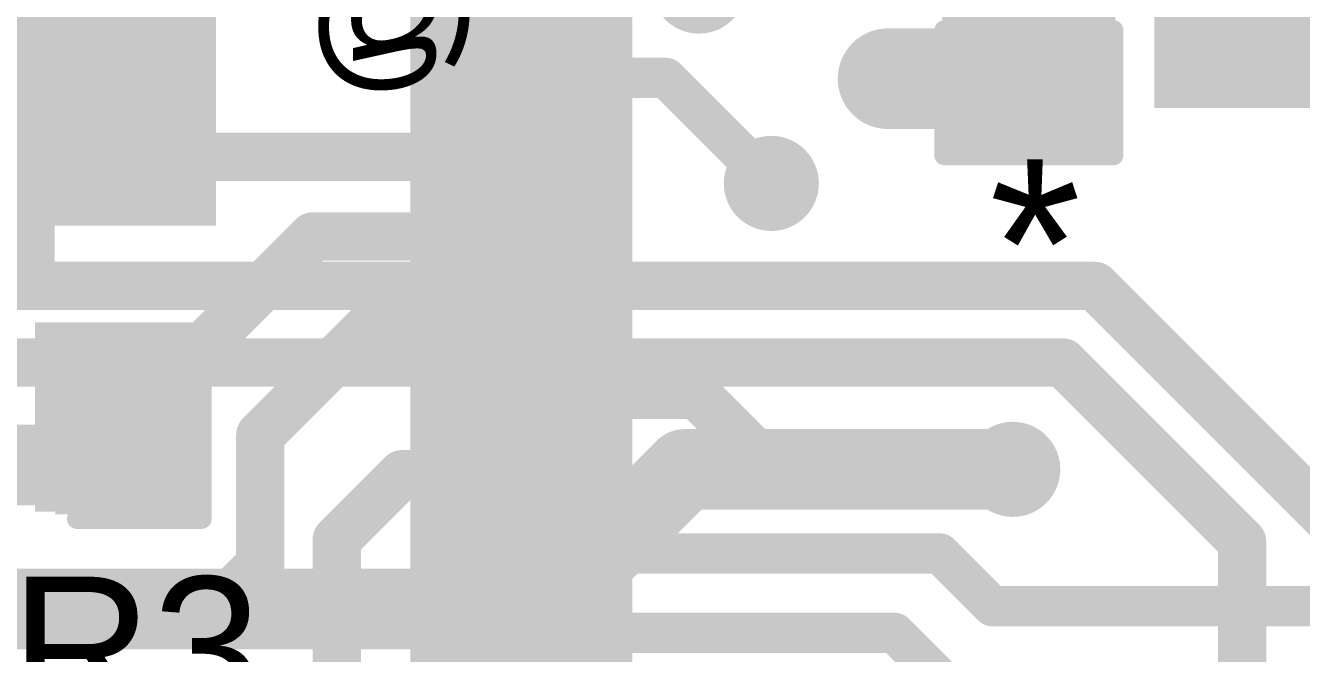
# Model space of a CAD drawing. Header units: millimetres. Extents: x -1.41 to 1.31, y -0.13 to 2.68.
# Drawn here: x -0.4223 to -0.1053, y 1.0523 to 1.2082 of the extents above; entities that cross this region are included whole.
import ezdxf

# ---------------------------------------------------------------- set-up
doc = ezdxf.new("R2010")
doc.units = ezdxf.units.MM
doc.header["$MEASUREMENT"] = 0
for name, color, linetype in [('BottomLayer', 5, 'Continuous'), ('BottomOverlay', 54, 'Continuous'), ('BottomPaste', 16, 'Continuous'), ('BottomSolder', 6, 'Continuous'), ('Mechanical2', 216, 'Continuous'), ('TopLayer', 1, 'Continuous'), ('TopOverlay', 2, 'Continuous'), ('TopPaste', 8, 'Continuous'), ('TopSolder', 216, 'Continuous'), ('ViaHoleLayer', 16, 'Continuous')]:
    doc.layers.add(name, color=color, linetype=linetype)
doc.styles.add('Arial', font='', dxfattribs={"height": 0.2})
doc.styles.get('Arial').set_extended_font_data('Arial')

# ---------------------------------------------------------------- blocks, each defined once
blk = doc.blocks.new('PG_DSO_8_B_1')
at = {"layer": 'BottomLayer'}
for points in [[(-0.1378, 0.0622), (-0.1378, 0.0878), (-0.08622, 0.0878), (-0.08622, 0.0622)], [(0.08622, 0.0622), (0.08622, 0.0878), (0.1378, 0.0878), (0.1378, 0.0622)], [(-0.1378, 0.0122), (-0.1378, 0.0378), (-0.08622, 0.0378), (-0.08622, 0.0122)], [(0.08622, 0.0122), (0.08622, 0.0378), (0.1378, 0.0378), (0.1378, 0.0122)], [(-0.1378, -0.0378), (-0.1378, -0.0122), (-0.08622, -0.0122), (-0.08622, -0.0378)], [(0.08622, -0.0378), (0.08622, -0.0122), (0.1378, -0.0122), (0.1378, -0.0378)], [(-0.1378, -0.0878), (-0.1378, -0.0622), (-0.08622, -0.0622), (-0.08622, -0.0878)], [(0.08622, -0.0878), (0.08622, -0.0622), (0.1378, -0.0622), (0.1378, -0.0878)]]:
    blk.add_hatch(color=5, dxfattribs=at).paths.add_polyline_path(points)
at = {"layer": 'BottomPaste'}
for points in [[(-0.1378, 0.0622), (-0.1378, 0.0878), (-0.08622, 0.0878), (-0.08622, 0.0622)], [(0.08622, 0.0622), (0.08622, 0.0878), (0.1378, 0.0878), (0.1378, 0.0622)], [(-0.1378, 0.0122), (-0.1378, 0.0378), (-0.08622, 0.0378), (-0.08622, 0.0122)], [(0.08622, 0.0122), (0.08622, 0.0378), (0.1378, 0.0378), (0.1378, 0.0122)], [(-0.1378, -0.0378), (-0.1378, -0.0122), (-0.08622, -0.0122), (-0.08622, -0.0378)], [(0.08622, -0.0378), (0.08622, -0.0122), (0.1378, -0.0122), (0.1378, -0.0378)], [(-0.1378, -0.0878), (-0.1378, -0.0622), (-0.08622, -0.0622), (-0.08622, -0.0878)], [(0.08622, -0.0878), (0.08622, -0.0622), (0.1378, -0.0622), (0.1378, -0.0878)]]:
    blk.add_hatch(color=16, dxfattribs=at).paths.add_polyline_path(points)
at = {"layer": 'BottomSolder'}
for points in [[(-0.1418, 0.0582), (-0.1418, 0.0918), (-0.08222, 0.0918), (-0.08222, 0.0582)], [(0.08222, 0.0582), (0.08222, 0.0918), (0.1418, 0.0918), (0.1418, 0.0582)], [(-0.1418, 0.0082), (-0.1418, 0.0418), (-0.08222, 0.0418), (-0.08222, 0.0082)], [(0.08222, 0.0082), (0.08222, 0.0418), (0.1418, 0.0418), (0.1418, 0.0082)], [(-0.1418, -0.0418), (-0.1418, -0.0082), (-0.08222, -0.0082), (-0.08222, -0.0418)], [(0.08222, -0.0418), (0.08222, -0.0082), (0.1418, -0.0082), (0.1418, -0.0418)], [(-0.1418, -0.0918), (-0.1418, -0.0582), (-0.08222, -0.0582), (-0.08222, -0.0918)], [(0.08222, -0.0918), (0.08222, -0.0582), (0.1418, -0.0582), (0.1418, -0.0918)]]:
    blk.add_hatch(color=6, dxfattribs=at).paths.add_polyline_path(points)
at = {"layer": 'BottomOverlay', "const_width": 0.005}
for points in [[(0.072, 0.099), (-0.073, 0.099)], [(0.072, -0.099), (-0.073, -0.099)]]:
    blk.add_lwpolyline(points, dxfattribs=at)
at = {"layer": 'BottomOverlay'}
for points, const_width in [([(-0.07425, 0.099, 1), (-0.07175, 0.099, 1)], 0.0025), ([(0.07075, 0.099, 1), (0.07325, 0.099, 1)], 0.0025), ([(-0.1456, -0.075, 1), (-0.1584, -0.075, 1)], 0.01), ([(-0.1609, -0.075, 1), (-0.1559, -0.075, 1)], 0.005), ([(-0.1481, -0.075, 1), (-0.1431, -0.075, 1)], 0.005), ([(-0.07425, -0.099, 1), (-0.07175, -0.099, 1)], 0.0025), ([(0.07075, -0.099, 1), (0.07325, -0.099, 1)], 0.0025)]:
    blk.add_lwpolyline(points, format="xyb", close=True, dxfattribs=dict(at, const_width=const_width))
blk = doc.blocks.new('LQFP_100_6')
at = {"layer": 'TopLayer'}
for points in [[(-0.32874, 0.06496), (-0.2815, 0.06496), (-0.2815, 0.05315), (-0.32874, 0.05315)], [(-0.32874, 0.04528), (-0.2815, 0.04528), (-0.2815, 0.03346), (-0.32874, 0.03346)], [(-0.32874, 0.02559), (-0.2815, 0.02559), (-0.2815, 0.01378), (-0.32874, 0.01378)], [(-0.32874, 0.00591), (-0.2815, 0.00591), (-0.2815, -0.00591), (-0.32874, -0.00591)], [(-0.32874, -0.01378), (-0.2815, -0.01378), (-0.2815, -0.02559), (-0.32874, -0.02559)], [(-0.32874, -0.03346), (-0.2815, -0.03346), (-0.2815, -0.04528), (-0.32874, -0.04528)], [(-0.32874, -0.05315), (-0.2815, -0.05315), (-0.2815, -0.06496), (-0.32874, -0.06496)], [(-0.32874, -0.07283), (-0.2815, -0.07283), (-0.2815, -0.08465), (-0.32874, -0.08465)]]:
    blk.add_hatch(color=1, dxfattribs=at).paths.add_polyline_path(points)
at = {"layer": 'TopPaste'}
for points in [[(-0.32874, 0.06496), (-0.2815, 0.06496), (-0.2815, 0.05315), (-0.32874, 0.05315)], [(-0.32874, 0.04528), (-0.2815, 0.04528), (-0.2815, 0.03346), (-0.32874, 0.03346)], [(-0.32874, 0.02559), (-0.2815, 0.02559), (-0.2815, 0.01378), (-0.32874, 0.01378)], [(-0.32874, 0.00591), (-0.2815, 0.00591), (-0.2815, -0.00591), (-0.32874, -0.00591)], [(-0.32874, -0.01378), (-0.2815, -0.01378), (-0.2815, -0.02559), (-0.32874, -0.02559)], [(-0.32874, -0.03346), (-0.2815, -0.03346), (-0.2815, -0.04528), (-0.32874, -0.04528)], [(-0.32874, -0.05315), (-0.2815, -0.05315), (-0.2815, -0.06496), (-0.32874, -0.06496)], [(-0.32874, -0.07283), (-0.2815, -0.07283), (-0.2815, -0.08465), (-0.32874, -0.08465)]]:
    blk.add_hatch(color=8, dxfattribs=at).paths.add_polyline_path(points)
at = {"layer": 'TopSolder'}
for points in [[(-0.33274, 0.08865), (-0.2775, 0.08865), (-0.2775, 0.06883), (-0.33274, 0.06883)], [(-0.33274, 0.06896), (-0.2775, 0.06896), (-0.2775, 0.04915), (-0.33274, 0.04915)], [(-0.33274, 0.04928), (-0.2775, 0.04928), (-0.2775, 0.02946), (-0.33274, 0.02946)], [(-0.33274, 0.02959), (-0.2775, 0.02959), (-0.2775, 0.00978), (-0.33274, 0.00978)], [(-0.33274, 0.00991), (-0.2775, 0.00991), (-0.2775, -0.00991), (-0.33274, -0.00991)], [(-0.33274, -0.00978), (-0.2775, -0.00978), (-0.2775, -0.02959), (-0.33274, -0.02959)], [(-0.33274, -0.02946), (-0.2775, -0.02946), (-0.2775, -0.04928), (-0.33274, -0.04928)], [(-0.33274, -0.04915), (-0.2775, -0.04915), (-0.2775, -0.06896), (-0.33274, -0.06896)], [(-0.33274, -0.06883), (-0.2775, -0.06883), (-0.2775, -0.08865), (-0.33274, -0.08865)]]:
    blk.add_hatch(color=216, dxfattribs=at).paths.add_polyline_path(points)
blk = doc.blocks.new('ECS__327_7_34B_C_TR_15')
at = {"layer": 'TopLayer'}
for points in [[(-0.07087, 0.0374), (-0.02756, 0.0374), (-0.02756, -0.0374), (-0.07087, -0.0374)], [(0.02756, 0.0374), (0.07087, 0.0374), (0.07087, -0.0374), (0.02756, -0.0374)]]:
    blk.add_hatch(color=1, dxfattribs=at).paths.add_polyline_path(points)
at = {"layer": 'TopPaste'}
for points in [[(-0.07087, 0.0374), (-0.02756, 0.0374), (-0.02756, -0.0374), (-0.07087, -0.0374)], [(0.02756, 0.0374), (0.07087, 0.0374), (0.07087, -0.0374), (0.02756, -0.0374)]]:
    blk.add_hatch(color=8, dxfattribs=at).paths.add_polyline_path(points)
at = {"layer": 'TopSolder'}
for points in [[(-0.07487, 0.0414), (-0.02356, 0.0414), (-0.02356, -0.0414), (-0.07487, -0.0414)], [(0.02356, 0.0414), (0.07487, 0.0414), (0.07487, -0.0414), (0.02356, -0.0414)]]:
    blk.add_hatch(color=216, dxfattribs=at).paths.add_polyline_path(points)
at = {"layer": 'TopOverlay', "const_width": 0.00787}
for points in [[(-0.026, 0.043), (-0.076, 0.043)], [(-0.076, -0.043), (-0.076, 0.043)], [(0.076, 0.043), (0.026, 0.043)], [(0.076, -0.043), (0.076, 0.043)], [(-0.026, -0.043), (-0.076, -0.043)], [(0.076, -0.043), (0.026, -0.043)]]:
    blk.add_lwpolyline(points, dxfattribs=at)
at = {"layer": 'TopOverlay'}
for points, const_width in [([(-0.07797, 0.043, 1), (-0.07403, 0.043, 1)], 0.00394), ([(-0.07797, 0.043, 1), (-0.07403, 0.043, 1)], 0.00394), ([(-0.02797, 0.043, 1), (-0.02403, 0.043, 1)], 0.00394), ([(0.02403, 0.043, 1), (0.02797, 0.043, 1)], 0.00394), ([(0.07403, 0.043, 1), (0.07797, 0.043, 1)], 0.00394), ([(0.07403, 0.043, 1), (0.07797, 0.043, 1)], 0.00394), ([(-0.08584, 0.013, 1), (-0.09216, 0.013, 1)], 0.01), ([(-0.09466, 0.013, 1), (-0.08966, 0.013, 1)], 0.005), ([(-0.08834, 0.013, 1), (-0.08334, 0.013, 1)], 0.005), ([(-0.07797, -0.043, 1), (-0.07403, -0.043, 1)], 0.00394), ([(-0.07797, -0.043, 1), (-0.07403, -0.043, 1)], 0.00394), ([(-0.02797, -0.043, 1), (-0.02403, -0.043, 1)], 0.00394), ([(0.02403, -0.043, 1), (0.02797, -0.043, 1)], 0.00394), ([(0.07403, -0.043, 1), (0.07797, -0.043, 1)], 0.00394), ([(0.07403, -0.043, 1), (0.07797, -0.043, 1)], 0.00394)]:
    blk.add_lwpolyline(points, format="xyb", close=True, dxfattribs=dict(at, const_width=const_width))
blk = doc.blocks.new('C__0603_B_85')
at = {"layer": 'BottomLayer'}
for points in [[(-0.045, -0.0175), (-0.045, 0.0175), (-0.015, 0.0175), (-0.015, -0.0175)], [(0.015, -0.0175), (0.015, 0.0175), (0.045, 0.0175), (0.045, -0.0175)]]:
    blk.add_hatch(color=5, dxfattribs=at).paths.add_polyline_path(points)
at = {"layer": 'BottomPaste'}
for points in [[(-0.045, -0.0175), (-0.045, 0.0175), (-0.015, 0.0175), (-0.015, -0.0175)], [(0.015, -0.0175), (0.015, 0.0175), (0.045, 0.0175), (0.045, -0.0175)]]:
    blk.add_hatch(color=16, dxfattribs=at).paths.add_polyline_path(points)
at = {"layer": 'BottomSolder'}
for points in [[(-0.049, -0.0215), (-0.049, 0.0215), (-0.011, 0.0215), (-0.011, -0.0215)], [(0.011, -0.0215), (0.011, 0.0215), (0.049, 0.0215), (0.049, -0.0215)]]:
    blk.add_hatch(color=6, dxfattribs=at).paths.add_polyline_path(points)
at = {"layer": 'BottomOverlay', "const_width": 0.005}
for points in [[(-0.018, 0.021), (-0.049, 0.021)], [(-0.049, -0.021), (-0.049, 0.021)], [(0.049, 0.021), (0.018, 0.021)], [(0.049, -0.021), (0.049, 0.021)], [(-0.018, -0.021), (-0.049, -0.021)], [(0.049, -0.021), (0.018, -0.021)]]:
    blk.add_lwpolyline(points, dxfattribs=at)
at = {"layer": 'BottomOverlay', "const_width": 0.0025}
for points in [[(-0.05025, 0.021, 1), (-0.04775, 0.021, 1)], [(-0.05025, 0.021, 1), (-0.04775, 0.021, 1)], [(-0.01925, 0.021, 1), (-0.01675, 0.021, 1)], [(0.01675, 0.021, 1), (0.01925, 0.021, 1)], [(0.04775, 0.021, 1), (0.05025, 0.021, 1)], [(0.04775, 0.021, 1), (0.05025, 0.021, 1)], [(-0.05025, -0.021, 1), (-0.04775, -0.021, 1)], [(-0.05025, -0.021, 1), (-0.04775, -0.021, 1)], [(-0.01925, -0.021, 1), (-0.01675, -0.021, 1)], [(0.01675, -0.021, 1), (0.01925, -0.021, 1)], [(0.04775, -0.021, 1), (0.05025, -0.021, 1)], [(0.04775, -0.021, 1), (0.05025, -0.021, 1)]]:
    blk.add_lwpolyline(points, format="xyb", close=True, dxfattribs=at)
blk = doc.blocks.new('C___0603_89')
at = {"layer": 'TopLayer'}
for points in [[(-0.015, 0.0175), (-0.015, -0.0175), (-0.045, -0.0175), (-0.045, 0.0175)], [(0.045, 0.0175), (0.045, -0.0175), (0.015, -0.0175), (0.015, 0.0175)]]:
    blk.add_hatch(color=1, dxfattribs=at).paths.add_polyline_path(points)
at = {"layer": 'TopPaste'}
for points in [[(-0.015, 0.0175), (-0.015, -0.0175), (-0.045, -0.0175), (-0.045, 0.0175)], [(0.045, 0.0175), (0.045, -0.0175), (0.015, -0.0175), (0.015, 0.0175)]]:
    blk.add_hatch(color=8, dxfattribs=at).paths.add_polyline_path(points)
at = {"layer": 'TopSolder'}
for points in [[(-0.01264, 0.01986), (-0.01264, -0.01986), (-0.04736, -0.01986), (-0.04736, 0.01986)], [(0.04736, 0.01986), (0.04736, -0.01986), (0.01264, -0.01986), (0.01264, 0.01986)]]:
    blk.add_hatch(color=216, dxfattribs=at).paths.add_polyline_path(points)
at = {"layer": 'TopOverlay', "const_width": 0.005}
for points in [[(-0.049, -0.021), (-0.049, 0.021)], [(-0.049, 0.021), (-0.018, 0.021)], [(0.018, 0.021), (0.049, 0.021)], [(0.049, -0.021), (0.049, 0.021)], [(-0.049, -0.021), (-0.018, -0.021)], [(0.018, -0.021), (0.049, -0.021)]]:
    blk.add_lwpolyline(points, dxfattribs=at)
at = {"layer": 'TopOverlay', "const_width": 0.0025}
for points in [[(-0.05025, 0.021, 1), (-0.04775, 0.021, 1)], [(-0.05025, 0.021, 1), (-0.04775, 0.021, 1)], [(-0.01925, 0.021, 1), (-0.01675, 0.021, 1)], [(0.01675, 0.021, 1), (0.01925, 0.021, 1)], [(0.04775, 0.021, 1), (0.05025, 0.021, 1)], [(0.04775, 0.021, 1), (0.05025, 0.021, 1)], [(-0.05025, -0.021, 1), (-0.04775, -0.021, 1)], [(-0.05025, -0.021, 1), (-0.04775, -0.021, 1)], [(-0.01925, -0.021, 1), (-0.01675, -0.021, 1)], [(0.01675, -0.021, 1), (0.01925, -0.021, 1)], [(0.04775, -0.021, 1), (0.05025, -0.021, 1)], [(0.04775, -0.021, 1), (0.05025, -0.021, 1)]]:
    blk.add_lwpolyline(points, format="xyb", close=True, dxfattribs=at)

msp = doc.modelspace()

# ---------------------------------------------------------------- hatches: boundary and pattern name
at = {"layer": 'BottomLayer'}
for points in [[(-0.46563, 1.15853), (-0.389, 1.15853), (-0.389, 1.29653), (-0.46563, 1.29653)], [(-0.432, 1.15853), (-0.375, 1.15853), (-0.375, 1.233), (-0.432, 1.233)]]:
    msp.add_hatch(color=5, dxfattribs=at).paths.add_polyline_path(points)
h = msp.add_hatch(color=5, dxfattribs=at)
edge = h.paths.add_edge_path()
edge.add_arc((-0.255, 1.218), 0.01181, 0, 360)
h = msp.add_hatch(color=5, dxfattribs=at)
edge = h.paths.add_edge_path()
edge.add_arc((-0.208, 1.195), 0.01181, 0, 360)
h = msp.add_hatch(color=5, dxfattribs=at)
edge = h.paths.add_edge_path()
edge.add_arc((-0.392, 1.176), 0.01181, 0, 360)
h = msp.add_hatch(color=5, dxfattribs=at)
edge = h.paths.add_edge_path()
edge.add_arc((-0.237, 1.169), 0.01181, 0, 360)
h = msp.add_hatch(color=5, dxfattribs=at)
edge = h.paths.add_edge_path()
edge.add_arc((-0.40206, 1.09972), 0.01181, 0, 360)
h = msp.add_hatch(color=5, dxfattribs=at)
edge = h.paths.add_edge_path()
edge.add_arc((-0.177, 1.098), 0.01181, 0, 360)
at = {"layer": 'TopLayer'}
h = msp.add_hatch(color=1, dxfattribs=at)
edge = h.paths.add_edge_path()
edge.add_arc((-0.255, 1.218), 0.01181, 0, 360)
h = msp.add_hatch(color=1, dxfattribs=at)
edge = h.paths.add_edge_path()
edge.add_arc((-0.208, 1.195), 0.01181, 0, 360)
h = msp.add_hatch(color=1, dxfattribs=at)
edge = h.paths.add_edge_path()
edge.add_arc((-0.392, 1.176), 0.01181, 0, 360)
h = msp.add_hatch(color=1, dxfattribs=at)
edge = h.paths.add_edge_path()
edge.add_arc((-0.237, 1.169), 0.01181, 0, 360)
msp.add_hatch(color=1, dxfattribs=at).paths.add_polyline_path([(-0.42, 1.08753), (-0.377, 1.08753), (-0.377, 1.13453), (-0.42, 1.13453)])
h = msp.add_hatch(color=1, dxfattribs=at)
edge = h.paths.add_edge_path()
edge.add_arc((-0.40206, 1.09972), 0.01181, 0, 360)
h = msp.add_hatch(color=1, dxfattribs=at)
edge = h.paths.add_edge_path()
edge.add_arc((-0.177, 1.098), 0.01181, 0, 360)
at = {"layer": 'ViaHoleLayer'}
h = msp.add_hatch(color=16, dxfattribs=at)
edge = h.paths.add_edge_path()
edge.add_arc((-0.208, 1.195), 0.00591, 0, 360)
h = msp.add_hatch(color=16, dxfattribs=at)
edge = h.paths.add_edge_path()
edge.add_arc((-0.392, 1.176), 0.00591, 0, 360)
h = msp.add_hatch(color=16, dxfattribs=at)
edge = h.paths.add_edge_path()
edge.add_arc((-0.237, 1.169), 0.00591, 0, 360)
h = msp.add_hatch(color=16, dxfattribs=at)
edge = h.paths.add_edge_path()
edge.add_arc((-0.40206, 1.09972), 0.00591, 0, 360)
h = msp.add_hatch(color=16, dxfattribs=at)
edge = h.paths.add_edge_path()
edge.add_arc((-0.177, 1.098), 0.00591, 0, 360)

# ---------------------------------------------------------------- linework, layer by layer
at = {"layer": 'BottomLayer'}
for points, const_width in [([(-0.208, 1.195), (-0.175, 1.195)], 0.025), ([(-0.175, 1.193), (-0.173, 1.195)], 0.025), ([(-0.70853, 1.14353), (-0.15653, 1.14353)], 0.012), ([(-0.15653, 1.14353), (-0.09243, 1.07943)], 0.012), ([(-0.7164, 1.12453), (-0.16453, 1.12453)], 0.012), ([(-0.16453, 1.12453), (-0.12, 1.08)], 0.012), ([(-0.708, 1.09907), (-0.4027, 1.09907)], 0.02), ([(-0.4027, 1.09907), (-0.40206, 1.09972)], 0.02), ([(-0.29314, 1.06334), (-0.25847, 1.098)], 0.02), ([(-0.25847, 1.098), (-0.177, 1.098)], 0.02), ([(-0.12, 0.834), (-0.12, 1.08)], 0.012), ([(-0.98681, 1.06334), (-0.29314, 1.06334)], 0.02)]:
    msp.add_lwpolyline(points, dxfattribs=dict(at, const_width=const_width))
for points, const_width in [([(-0.21425, 1.195, 1), (-0.20175, 1.195, 1)], 0.0125), ([(-0.18125, 1.195, 1), (-0.16875, 1.195, 1)], 0.0125), ([(-0.18125, 1.193, 1), (-0.16875, 1.193, 1)], 0.0125), ([(-0.17925, 1.195, 1), (-0.16675, 1.195, 1)], 0.0125), ([(-0.15953, 1.14353, 1), (-0.15353, 1.14353, 1)], 0.006), ([(-0.15953, 1.14353, 1), (-0.15353, 1.14353, 1)], 0.006), ([(-0.16753, 1.12453, 1), (-0.16153, 1.12453, 1)], 0.006), ([(-0.16753, 1.12453, 1), (-0.16153, 1.12453, 1)], 0.006), ([(-0.4077, 1.09907, 1), (-0.3977, 1.09907, 1)], 0.01), ([(-0.4077, 1.09907, 1), (-0.3977, 1.09907, 1)], 0.01), ([(-0.40706, 1.09972, 1), (-0.39706, 1.09972, 1)], 0.01), ([(-0.26347, 1.098, 1), (-0.25347, 1.098, 1)], 0.01), ([(-0.26347, 1.098, 1), (-0.25347, 1.098, 1)], 0.01), ([(-0.182, 1.098, 1), (-0.172, 1.098, 1)], 0.01), ([(-0.123, 1.08, 1), (-0.117, 1.08, 1)], 0.006), ([(-0.123, 1.08, 1), (-0.117, 1.08, 1)], 0.006), ([(-0.29814, 1.06334, 1), (-0.28814, 1.06334, 1)], 0.01), ([(-0.29814, 1.06334, 1), (-0.28814, 1.06334, 1)], 0.01)]:
    msp.add_lwpolyline(points, format="xyb", close=True, dxfattribs=dict(at, const_width=const_width))
at = {"layer": 'Mechanical2', "const_width": 0.015}
msp.add_lwpolyline([(1.30453, 0.77794, -5.376897), (1.30384, 1.78291)], format="xyb", dxfattribs=at)
at = {"layer": 'TopLayer'}
for points, const_width in [([(-0.44625, 1.17195), (-0.4033, 1.2149)], 0.012), ([(-0.29912, 1.19521), (-0.26321, 1.19521)], 0.01), ([(-0.26321, 1.19521), (-0.237, 1.169)], 0.01), ([(-0.392, 1.17562), (-0.29921, 1.17562)], 0.012), ([(-0.29921, 1.17562), (-0.29912, 1.17553)], 0.012), ([(-0.38855, 1.11821), (-0.35093, 1.15584)], 0.012), ([(-0.35093, 1.15584), (-0.29912, 1.15584)], 0.012), ([(-0.364, 1.10653), (-0.33437, 1.13616)], 0.012), ([(-0.33437, 1.13616), (-0.29912, 1.13616)], 0.012), ([(-0.39762, 1.10915), (-0.38856, 1.11821)], 0.012), ([(-0.38856, 1.11821), (-0.38855, 1.11821)], 0.012), ([(-0.29912, 1.11647), (-0.25547, 1.11647)], 0.012), ([(-0.25547, 1.11647), (-0.237, 1.098)], 0.012), ([(-0.39762, 1.10415), (-0.39762, 1.10915)], 0.012), ([(-0.39756, 1.10671), (-0.39756, 1.10908)], 0.012), ([(-0.40206, 1.09972), (-0.39762, 1.10415)], 0.012), ([(-0.364, 1.07437), (-0.364, 1.10653)], 0.012), ([(-0.237, 1.098), (-0.177, 1.098)], 0.012), ([(-0.345, 1.08053), (-0.32874, 1.09679)], 0.012), ([(-0.32874, 1.09679), (-0.29912, 1.09679)], 0.012), ([(-0.345, 1.04614), (-0.345, 1.08053)], 0.012), ([(-0.29912, 1.0771), (-0.1951, 1.0771)], 0.01), ([(-0.1951, 1.0771), (-0.182, 1.064)], 0.01), ([(-0.37103, 1.06734), (-0.364, 1.07437)], 0.012), ([(-0.44551, 1.06734), (-0.37103, 1.06734)], 0.012), ([(-0.182, 1.064), (0.02, 1.064)], 0.01), ([(-0.29912, 1.05742), (-0.20642, 1.05742)], 0.01), ([(-0.20642, 1.05742), (-0.18698, 1.03798)], 0.01)]:
    msp.add_lwpolyline(points, dxfattribs=dict(at, const_width=const_width))
for points, const_width in [([(-0.30162, 1.19521, 1), (-0.29662, 1.19521, 1)], 0.005), ([(-0.26571, 1.19521, 1), (-0.26071, 1.19521, 1)], 0.005), ([(-0.26571, 1.19521, 1), (-0.26071, 1.19521, 1)], 0.005), ([(-0.395, 1.17562, 1), (-0.389, 1.17562, 1)], 0.006), ([(-0.30221, 1.17562, 1), (-0.29621, 1.17562, 1)], 0.006), ([(-0.30221, 1.17562, 1), (-0.29621, 1.17562, 1)], 0.006), ([(-0.30212, 1.17553, 1), (-0.29612, 1.17553, 1)], 0.006), ([(-0.2395, 1.169, 1), (-0.2345, 1.169, 1)], 0.005), ([(-0.35393, 1.15584, 1), (-0.34793, 1.15584, 1)], 0.006), ([(-0.35393, 1.15584, 1), (-0.34793, 1.15584, 1)], 0.006), ([(-0.30212, 1.15584, 1), (-0.29612, 1.15584, 1)], 0.006), ([(-0.33737, 1.13616, 1), (-0.33137, 1.13616, 1)], 0.006), ([(-0.33737, 1.13616, 1), (-0.33137, 1.13616, 1)], 0.006), ([(-0.30212, 1.13616, 1), (-0.29612, 1.13616, 1)], 0.006), ([(-0.39156, 1.11821, 1), (-0.38556, 1.11821, 1)], 0.006), ([(-0.39155, 1.11821, 1), (-0.38555, 1.11821, 1)], 0.006), ([(-0.39156, 1.11821, 1), (-0.38556, 1.11821, 1)], 0.006), ([(-0.39155, 1.11821, 1), (-0.38555, 1.11821, 1)], 0.006), ([(-0.30212, 1.11647, 1), (-0.29612, 1.11647, 1)], 0.006), ([(-0.25847, 1.11647, 1), (-0.25247, 1.11647, 1)], 0.006), ([(-0.25847, 1.11647, 1), (-0.25247, 1.11647, 1)], 0.006), ([(-0.40062, 1.10915, 1), (-0.39462, 1.10915, 1)], 0.006), ([(-0.40062, 1.10915, 1), (-0.39462, 1.10915, 1)], 0.006), ([(-0.40056, 1.10908, 1), (-0.39456, 1.10908, 1)], 0.006), ([(-0.40062, 1.10415, 1), (-0.39462, 1.10415, 1)], 0.006), ([(-0.40062, 1.10415, 1), (-0.39462, 1.10415, 1)], 0.006), ([(-0.40056, 1.10671, 1), (-0.39456, 1.10671, 1)], 0.006), ([(-0.367, 1.10653, 1), (-0.361, 1.10653, 1)], 0.006), ([(-0.367, 1.10653, 1), (-0.361, 1.10653, 1)], 0.006), ([(-0.40506, 1.09972, 1), (-0.39906, 1.09972, 1)], 0.006), ([(-0.24, 1.098, 1), (-0.234, 1.098, 1)], 0.006), ([(-0.24, 1.098, 1), (-0.234, 1.098, 1)], 0.006), ([(-0.18, 1.098, 1), (-0.174, 1.098, 1)], 0.006), ([(-0.33174, 1.09679, 1), (-0.32574, 1.09679, 1)], 0.006), ([(-0.33174, 1.09679, 1), (-0.32574, 1.09679, 1)], 0.006), ([(-0.30212, 1.09679, 1), (-0.29612, 1.09679, 1)], 0.006), ([(-0.348, 1.08053, 1), (-0.342, 1.08053, 1)], 0.006), ([(-0.348, 1.08053, 1), (-0.342, 1.08053, 1)], 0.006), ([(-0.30162, 1.0771, 1), (-0.29662, 1.0771, 1)], 0.005), ([(-0.1976, 1.0771, 1), (-0.1926, 1.0771, 1)], 0.005), ([(-0.1976, 1.0771, 1), (-0.1926, 1.0771, 1)], 0.005), ([(-0.367, 1.07437, 1), (-0.361, 1.07437, 1)], 0.006), ([(-0.367, 1.07437, 1), (-0.361, 1.07437, 1)], 0.006), ([(-0.37403, 1.06734, 1), (-0.36803, 1.06734, 1)], 0.006), ([(-0.37403, 1.06734, 1), (-0.36803, 1.06734, 1)], 0.006), ([(-0.1845, 1.064, 1), (-0.1795, 1.064, 1)], 0.005), ([(-0.1845, 1.064, 1), (-0.1795, 1.064, 1)], 0.005), ([(-0.30162, 1.05742, 1), (-0.29662, 1.05742, 1)], 0.005), ([(-0.20892, 1.05742, 1), (-0.20392, 1.05742, 1)], 0.005), ([(-0.20892, 1.05742, 1), (-0.20392, 1.05742, 1)], 0.005)]:
    msp.add_lwpolyline(points, format="xyb", close=True, dxfattribs=dict(at, const_width=const_width))

# ---------------------------------------------------------------- block references
for name, p in [('LQFP_100_6', (0.006, 1.13616)), ('C___0603_89', (-0.42756, 1.10671))]:
    msp.add_blockref(name, p)
for name, p, rotation in [('PG_DSO_8_B_1', (0.00001, 1.27953), 180), ('ECS__327_7_34B_C_TR_15', (-0.462, 1.22116), 270), ('C__0603_B_85', (-0.173, 1.225), 270)]:
    msp.add_blockref(name, p, dxfattribs=dict(rotation=rotation))

# ---------------------------------------------------------------- texts
at = {"layer": 'BottomOverlay', "style": 'Arial', "text_generation_flag": 2}
for s, height, rotation, p in [('@', 0.03, 90, (-0.318, 1.231)), ('*', 0.042, 360, (-0.16, 1.133))]:
    msp.add_text(s, height=height, rotation=rotation, dxfattribs=at).set_placement(p)
at = {"layer": 'TopOverlay', "style": 'Arial'}
msp.add_text('R3', height=0.035, dxfattribs=at).set_placement((-0.42619, 1.03634))

doc.saveas('drawing.dxf')
